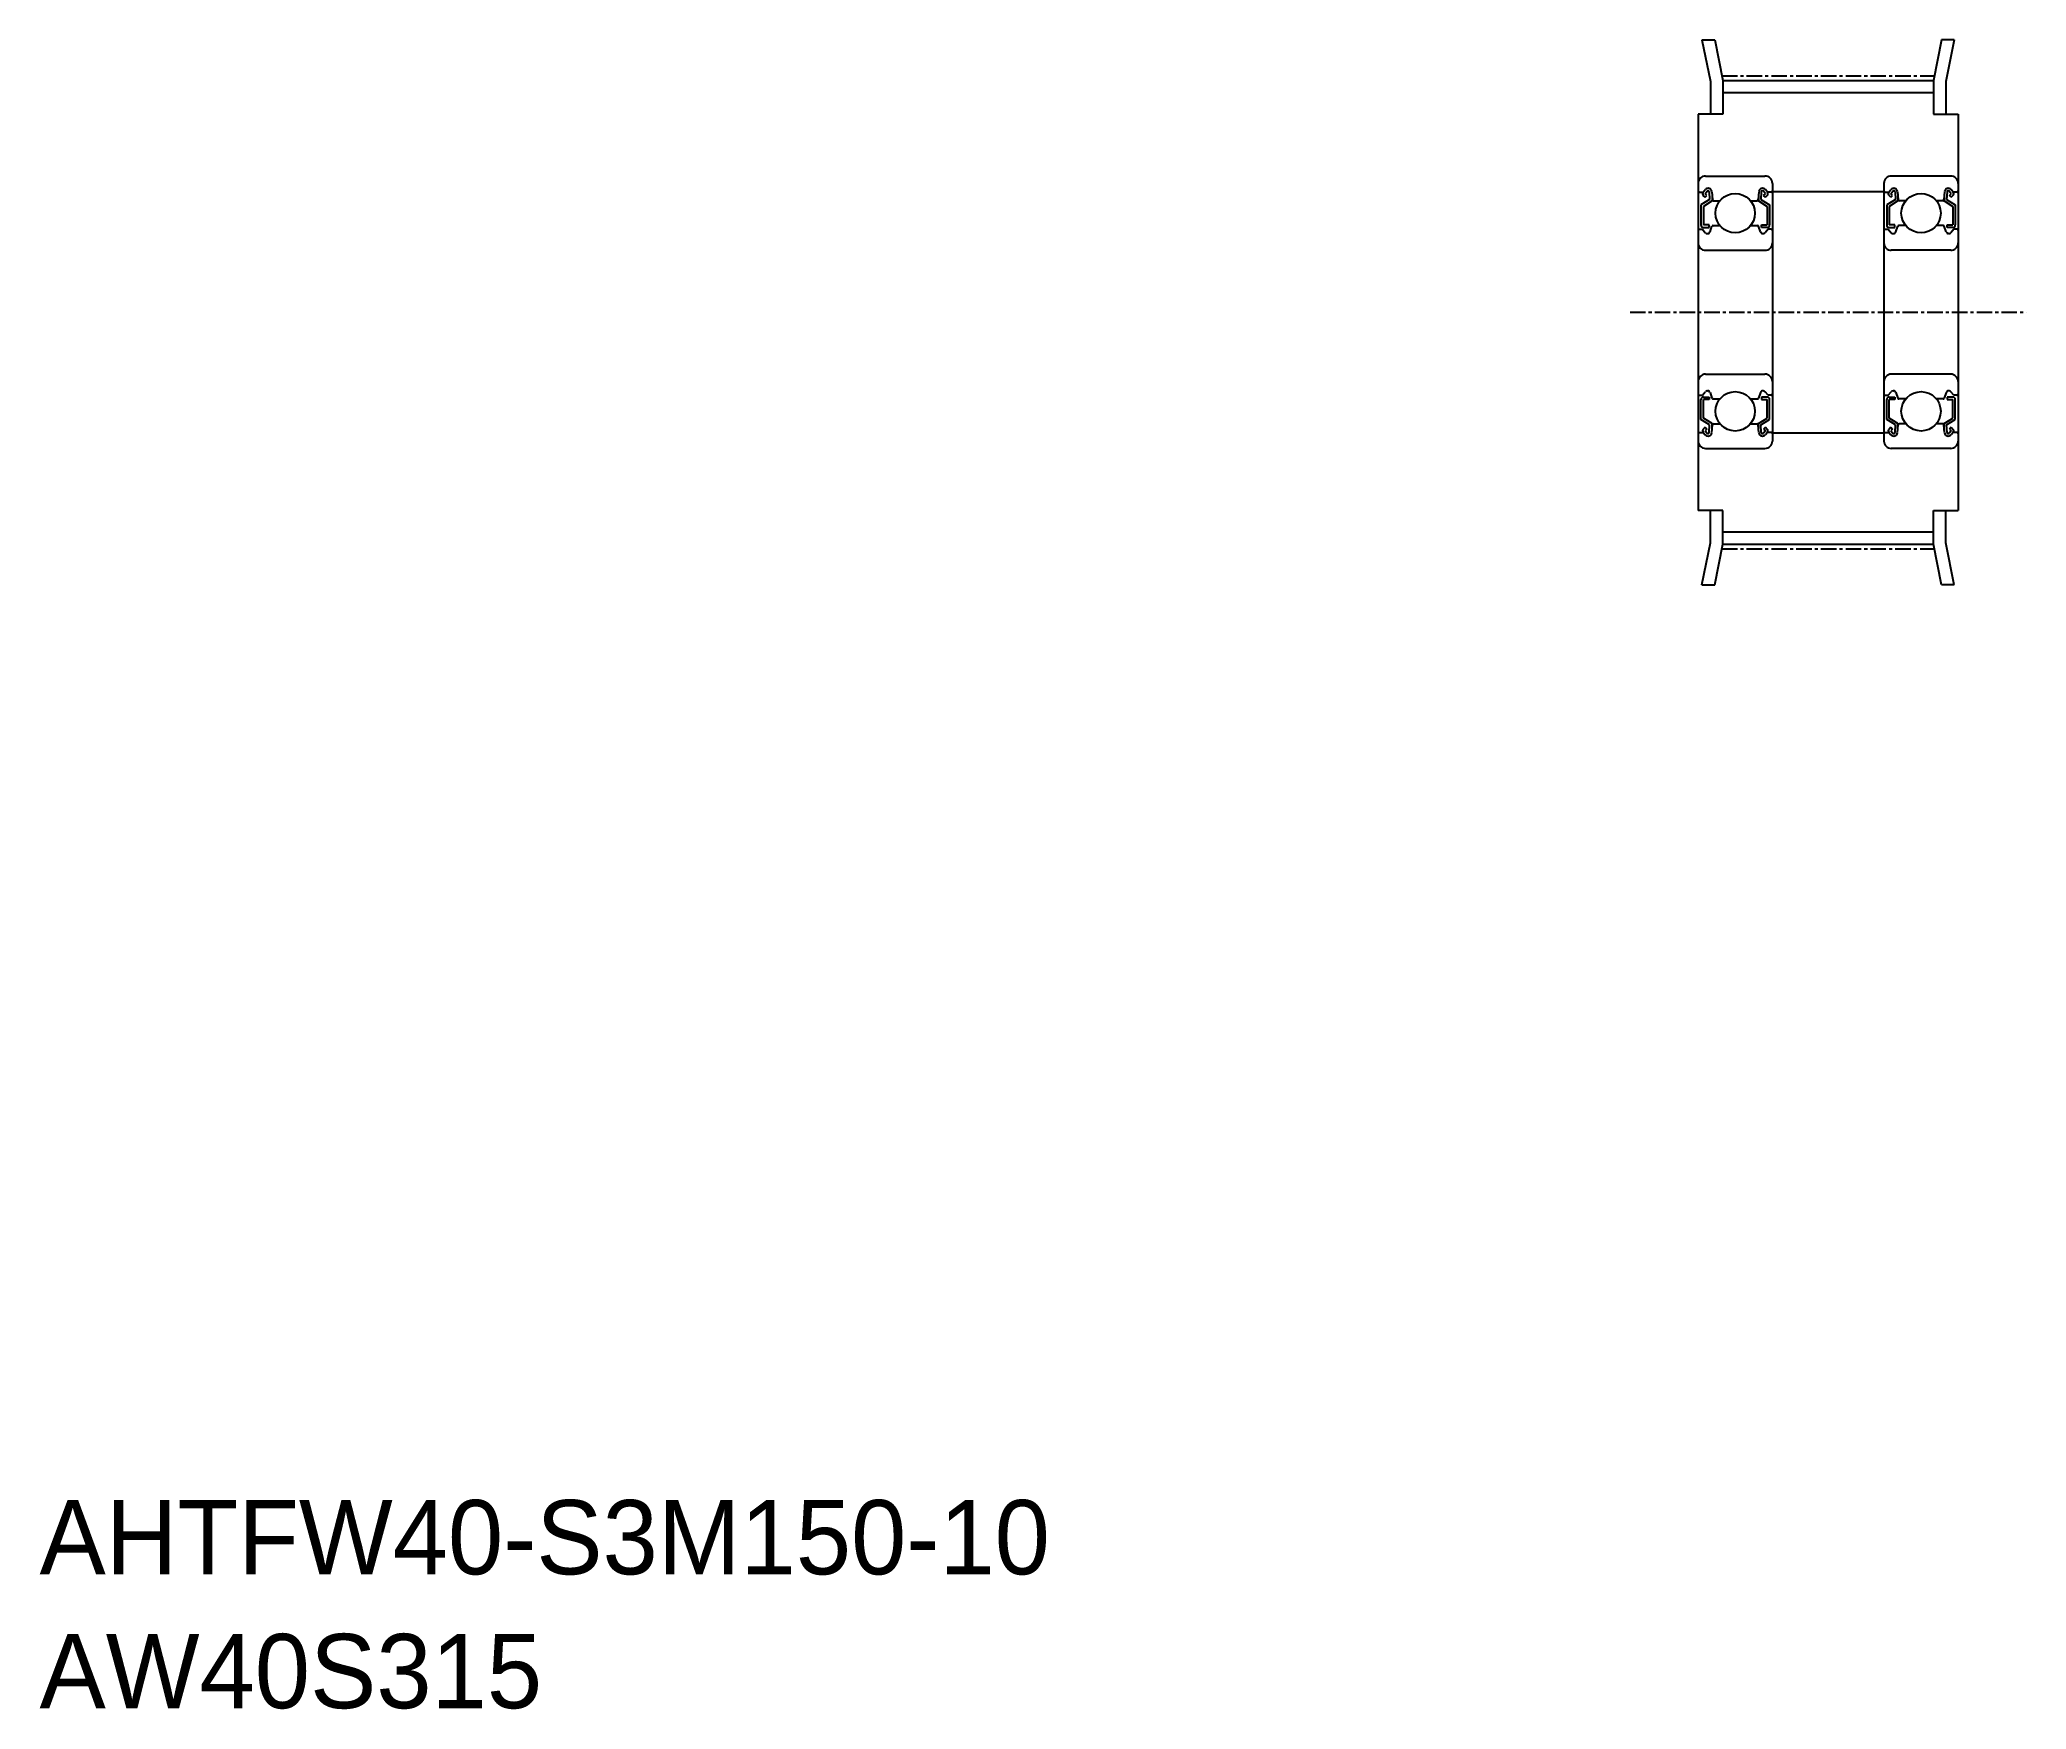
# Model space of a CAD drawing. Extents: x -286 to -126, y -61 to 74.
import ezdxf

# ---------------------------------------------------------------- set-up
doc = ezdxf.new("R2010")
doc.units = 0
doc.linetypes.add('CENTER', pattern=[2, 1.25, -0.25, 0.25, -0.25])
doc.layers.get('0').update_dxf_attribs({"linetype": 'CONTINUOUS'})
doc.layers.add('CENTER', color=1, linetype='CENTER')

msp = doc.modelspace()

# ---------------------------------------------------------------- linework, layer by layer
for p, q in [((-151.74, 73.91), (-151.05, 70.53)), ((-151.74, 73.91), (-150.71, 73.91)), ((-150.71, 73.91), (-150.05, 70.63)), ((-132.39, 73.91), (-133.05, 70.63)), ((-131.37, 73.91), (-132.39, 73.91)), ((-131.37, 73.91), (-132.05, 70.53)), ((-150.05, 70.63), (-150.05, 67.91)), ((-150.05, 70.63), (-133.05, 70.63)), ((-133.05, 70.63), (-133.05, 67.91)), ((-151.05, 70.53), (-151.05, 67.91)), ((-150.05, 69.64), (-133.05, 69.64)), ((-132.05, 70.53), (-132.05, 67.91)), ((-150.05, 67.91), (-152.05, 67.91)), ((-152.05, 67.91), (-152.05, 35.91)), ((-133.05, 67.91), (-131.05, 67.91)), ((-131.05, 67.91), (-131.05, 35.91)), ((-151.45, 62.91), (-146.65, 62.91)), ((-131.65, 62.91), (-136.45, 62.91)), ((-152.05, 62.31), (-152.05, 41.51)), ((-151.95, 61.61), (-151.64, 61.61)), ((-151.12, 61.01), (-151.82, 60.57)), ((-151.64, 61.61), (-151.48, 61.81)), ((-151.49, 61.2), (-151.63, 61.34)), ((-151.49, 61.48), (-151.32, 61.68)), ((-151.35, 61.34), (-151.49, 61.48)), ((-151.49, 61.2), (-151.35, 61.34)), ((-151.15, 61.62), (-151.12, 61.01)), ((-150.95, 61.64), (-150.9, 61)), ((-150.92, 61.25), (-150.92, 60.9)), ((-147.15, 61.64), (-147.2, 61)), ((-147.18, 61.25), (-147.18, 60.9)), ((-146.95, 61.62), (-146.98, 61.01)), ((-146.98, 61.01), (-146.28, 60.57)), ((-146.61, 61.48), (-146.78, 61.68)), ((-146.76, 61.34), (-146.61, 61.48)), ((-146.61, 61.2), (-146.76, 61.34)), ((-146.46, 61.61), (-146.62, 61.81)), ((-146.61, 61.2), (-146.47, 61.34)), ((-146.15, 61.61), (-146.46, 61.61)), ((-146.05, 62.31), (-146.05, 41.51)), ((-137.05, 62.31), (-137.05, 41.51)), ((-136.95, 61.61), (-136.64, 61.61)), ((-136.12, 61.01), (-136.82, 60.57)), ((-136.64, 61.61), (-136.48, 61.81)), ((-136.49, 61.2), (-136.63, 61.34)), ((-136.49, 61.48), (-136.32, 61.68)), ((-136.35, 61.34), (-136.49, 61.48)), ((-136.49, 61.2), (-136.35, 61.34)), ((-136.15, 61.62), (-136.12, 61.01)), ((-135.95, 61.64), (-135.9, 61)), ((-135.92, 61.25), (-135.92, 60.9)), ((-132.15, 61.64), (-132.2, 61)), ((-132.18, 61.25), (-132.18, 60.9)), ((-131.95, 61.62), (-131.98, 61.01)), ((-131.98, 61.01), (-131.28, 60.57)), ((-131.61, 61.48), (-131.78, 61.68)), ((-131.76, 61.34), (-131.61, 61.48)), ((-131.61, 61.2), (-131.76, 61.34)), ((-131.46, 61.61), (-131.62, 61.81)), ((-131.61, 61.2), (-131.47, 61.34)), ((-131.15, 61.61), (-131.46, 61.61)), ((-131.05, 62.31), (-131.05, 41.51)), ((-151.82, 60.57), (-151.82, 58.96)), ((-150.92, 60.9), (-151.62, 60.46)), ((-151.62, 60.46), (-151.62, 58.96)), ((-150.8, 60.91), (-150.28, 60.91)), ((-147.82, 60.91), (-147.3, 60.91)), ((-147.18, 60.9), (-146.48, 60.46)), ((-146.48, 60.46), (-146.48, 58.96)), ((-146.28, 60.57), (-146.28, 58.96)), ((-136.82, 60.57), (-136.82, 58.96)), ((-135.92, 60.9), (-136.62, 60.46)), ((-136.62, 60.46), (-136.62, 58.96)), ((-135.28, 60.91), (-135.8, 60.91)), ((-132.3, 60.91), (-132.82, 60.91)), ((-132.18, 60.9), (-131.48, 60.46)), ((-131.48, 60.46), (-131.48, 58.96)), ((-131.28, 60.57), (-131.28, 58.96)), ((-151.95, 58.61), (-151.7, 58.61)), ((-151.7, 58.61), (-151.47, 58.33)), ((-151.17, 58.96), (-151.62, 58.96)), ((-151.62, 58.76), (-151.17, 58.76)), ((-151.31, 58.26), (-151.28, 58.26)), ((-151.17, 58.76), (-151.17, 58.96)), ((-151.09, 58.4), (-150.93, 58.85)), ((-150.83, 58.91), (-150.28, 58.91)), ((-147.82, 58.91), (-147.27, 58.91)), ((-147.01, 58.4), (-147.18, 58.85)), ((-146.93, 58.76), (-146.93, 58.96)), ((-146.93, 58.96), (-146.48, 58.96)), ((-146.48, 58.76), (-146.93, 58.76)), ((-146.79, 58.26), (-146.82, 58.26)), ((-146.4, 58.61), (-146.63, 58.33)), ((-146.15, 58.61), (-146.4, 58.61)), ((-136.95, 58.61), (-136.7, 58.61)), ((-136.7, 58.61), (-136.47, 58.33)), ((-136.17, 58.96), (-136.62, 58.96)), ((-136.62, 58.76), (-136.17, 58.76)), ((-136.31, 58.26), (-136.28, 58.26)), ((-136.17, 58.76), (-136.17, 58.96)), ((-136.09, 58.4), (-135.93, 58.85)), ((-135.28, 58.91), (-135.83, 58.91)), ((-132.27, 58.91), (-132.82, 58.91)), ((-132.01, 58.4), (-132.18, 58.85)), ((-131.93, 58.76), (-131.93, 58.96)), ((-131.93, 58.96), (-131.48, 58.96)), ((-131.48, 58.76), (-131.93, 58.76)), ((-131.79, 58.26), (-131.82, 58.26)), ((-131.4, 58.61), (-131.63, 58.33)), ((-131.15, 58.61), (-131.4, 58.61)), ((-151.45, 56.91), (-146.65, 56.91)), ((-131.65, 56.91), (-136.45, 56.91)), ((-151.45, 46.91), (-146.65, 46.91)), ((-131.65, 46.91), (-136.45, 46.91)), ((-151.95, 45.21), (-151.7, 45.21)), ((-151.7, 45.21), (-151.47, 45.49)), ((-151.62, 45.06), (-151.17, 45.06)), ((-151.31, 45.56), (-151.28, 45.56)), ((-151.17, 45.06), (-151.17, 44.86)), ((-151.09, 45.43), (-150.93, 44.98)), ((-147.01, 45.43), (-147.18, 44.98)), ((-146.93, 45.06), (-146.93, 44.86)), ((-146.48, 45.06), (-146.93, 45.06)), ((-146.79, 45.56), (-146.82, 45.56)), ((-146.4, 45.21), (-146.63, 45.49)), ((-146.15, 45.21), (-146.4, 45.21)), ((-136.95, 45.21), (-136.7, 45.21)), ((-136.7, 45.21), (-136.47, 45.49)), ((-136.62, 45.06), (-136.17, 45.06)), ((-136.31, 45.56), (-136.28, 45.56)), ((-136.17, 45.06), (-136.17, 44.86)), ((-136.09, 45.43), (-135.93, 44.98)), ((-132.01, 45.43), (-132.18, 44.98)), ((-131.93, 45.06), (-131.93, 44.86)), ((-131.48, 45.06), (-131.93, 45.06)), ((-131.79, 45.56), (-131.82, 45.56)), ((-131.4, 45.21), (-131.63, 45.49)), ((-131.15, 45.21), (-131.4, 45.21)), ((-151.82, 43.25), (-151.82, 44.86)), ((-151.62, 43.36), (-151.62, 44.86)), ((-151.17, 44.86), (-151.62, 44.86)), ((-150.92, 42.93), (-151.62, 43.36)), ((-150.83, 44.91), (-150.28, 44.91)), ((-147.82, 44.91), (-147.27, 44.91)), ((-147.18, 42.93), (-146.48, 43.36)), ((-146.93, 44.86), (-146.48, 44.86)), ((-146.48, 43.36), (-146.48, 44.86)), ((-146.28, 43.25), (-146.28, 44.86)), ((-136.82, 43.25), (-136.82, 44.86)), ((-136.62, 43.36), (-136.62, 44.86)), ((-136.17, 44.86), (-136.62, 44.86)), ((-135.92, 42.93), (-136.62, 43.36)), ((-135.28, 44.91), (-135.83, 44.91)), ((-132.27, 44.91), (-132.82, 44.91)), ((-132.18, 42.93), (-131.48, 43.36)), ((-131.93, 44.86), (-131.48, 44.86)), ((-131.48, 43.36), (-131.48, 44.86)), ((-131.28, 43.25), (-131.28, 44.86)), ((-151.95, 42.21), (-151.64, 42.21)), ((-151.12, 42.82), (-151.82, 43.25)), ((-151.64, 42.21), (-151.48, 42.02)), ((-151.49, 42.62), (-151.63, 42.48)), ((-151.49, 42.62), (-151.35, 42.48)), ((-151.35, 42.48), (-151.49, 42.34)), ((-151.49, 42.34), (-151.32, 42.15)), ((-151.27, 43.15), (-151.27, 43.15)), ((-151.15, 42.2), (-151.12, 42.82)), ((-151.09, 43.04), (-151.09, 43.04)), ((-150.95, 42.19), (-150.9, 42.82)), ((-150.92, 42.58), (-150.92, 42.93)), ((-150.8, 42.91), (-150.28, 42.91)), ((-147.82, 42.91), (-147.3, 42.91)), ((-147.15, 42.19), (-147.2, 42.82)), ((-147.18, 42.58), (-147.18, 42.93)), ((-146.98, 42.82), (-146.28, 43.25)), ((-146.95, 42.2), (-146.98, 42.82)), ((-146.61, 42.34), (-146.78, 42.15)), ((-146.61, 42.62), (-146.76, 42.48)), ((-146.76, 42.48), (-146.61, 42.34)), ((-146.46, 42.21), (-146.62, 42.02)), ((-146.61, 42.62), (-146.47, 42.48)), ((-146.15, 42.21), (-146.46, 42.21)), ((-136.95, 42.21), (-136.64, 42.21)), ((-136.12, 42.82), (-136.82, 43.25)), ((-136.64, 42.21), (-136.48, 42.02)), ((-136.49, 42.62), (-136.63, 42.48)), ((-136.49, 42.62), (-136.35, 42.48)), ((-136.35, 42.48), (-136.49, 42.34)), ((-136.49, 42.34), (-136.32, 42.15)), ((-136.15, 42.2), (-136.12, 42.82)), ((-135.95, 42.19), (-135.9, 42.82)), ((-135.92, 42.58), (-135.92, 42.93)), ((-135.28, 42.91), (-135.8, 42.91)), ((-132.3, 42.91), (-132.82, 42.91)), ((-132.15, 42.19), (-132.2, 42.82)), ((-132.18, 42.58), (-132.18, 42.93)), ((-132.01, 43.04), (-132.01, 43.04)), ((-131.98, 42.82), (-131.28, 43.25)), ((-131.95, 42.2), (-131.98, 42.82)), ((-131.83, 43.15), (-131.83, 43.15)), ((-131.61, 42.34), (-131.78, 42.15)), ((-131.61, 42.62), (-131.76, 42.48)), ((-131.76, 42.48), (-131.61, 42.34)), ((-131.46, 42.21), (-131.62, 42.02)), ((-131.61, 42.62), (-131.47, 42.48)), ((-131.15, 42.21), (-131.46, 42.21)), ((-151.45, 40.91), (-146.65, 40.91)), ((-131.65, 40.91), (-136.45, 40.91)), ((-150.05, 35.91), (-152.05, 35.91)), ((-151.05, 33.3), (-151.05, 35.91)), ((-150.05, 33.19), (-150.05, 35.91)), ((-133.05, 33.19), (-133.05, 35.91)), ((-133.05, 35.91), (-131.05, 35.91)), ((-132.05, 33.3), (-132.05, 35.91)), ((-150.05, 34.19), (-133.05, 34.19)), ((-151.74, 29.91), (-151.05, 33.3)), ((-150.71, 29.91), (-150.05, 33.19)), ((-150.05, 33.19), (-133.05, 33.19)), ((-132.39, 29.91), (-133.05, 33.19)), ((-131.37, 29.91), (-132.05, 33.3)), ((-151.74, 29.91), (-150.71, 29.91)), ((-131.37, 29.91), (-132.39, 29.91))]:
    msp.add_line(p, q)
at = {"color": 7, "linetype": 'CONTINUOUS'}
for p, q in [((-146.05, 61.66), (-137.05, 61.66)), ((-146.05, 42.16), (-137.05, 42.16))]:
    msp.add_line(p, q, dxfattribs=at)
for centre in [(-149.05, 59.91), (-134.05, 59.91), (-149.05, 43.91), (-134.05, 43.91)]:
    msp.add_circle(centre, 1.59)
for centre, radius, start, end in [((-151.45, 62.31), 0.6, 90, 180), ((-146.65, 62.31), 0.6, 0, 90), ((-136.45, 62.31), 0.6, 90, 180), ((-131.65, 62.31), 0.6, 0, 90), ((-151.95, 61.71), 0.1, 180, 270), ((-151.49, 61.48), 0.2, 139.8648, 225.0001), ((-151.25, 61.62), 0.298, 5.0005, 140.1714), ((-151.25, 61.62), 0.0983, 4.6646, 139.9739), ((-150.8, 61.01), 0.1, 185.1444, 270), ((-147.3, 61.01), 0.1, 269.9995, 354.8557), ((-146.85, 61.62), 0.298, 39.8286, 174.9997), ((-146.85, 61.62), 0.0983, 40.0264, 175.3357), ((-146.61, 61.48), 0.2, 314.9967, 40.1352), ((-146.15, 61.71), 0.1, 269.9995, 359.9913), ((-136.95, 61.71), 0.1, 180.0087, 270.0005), ((-136.49, 61.48), 0.2, 139.8647, 225.0033), ((-136.25, 61.62), 0.298, 5.0003, 140.1714), ((-136.25, 61.62), 0.0983, 4.6643, 139.9736), ((-135.8, 61.01), 0.1, 185.1443, 270.0005), ((-132.3, 61.01), 0.1, 270, 354.8556), ((-131.85, 61.62), 0.298, 39.8286, 174.9995), ((-131.85, 61.62), 0.0983, 40.0261, 175.3354), ((-131.61, 61.48), 0.2, 314.9999, 40.1352), ((-131.15, 61.71), 0.1, 270, 360), ((-151.95, 58.51), 0.1, 89.9995, 180), ((-151.62, 58.96), 0.2, 180, 270), ((-151.31, 58.46), 0.2, 220.1384, 270), ((-151.28, 58.46), 0.2, 270, 340.1117), ((-150.83, 58.81), 0.1, 89.9995, 160.1157), ((-147.27, 58.81), 0.1, 19.8845, 90.0002), ((-146.82, 58.46), 0.2, 199.8883, 269.9998), ((-146.79, 58.46), 0.2, 269.9998, 319.8615), ((-146.48, 58.96), 0.2, 269.9998, 359.9956), ((-146.15, 58.51), 0.1, 359.9913, 90.0002), ((-136.95, 58.51), 0.1, 89.9998, 180.0087), ((-136.62, 58.96), 0.2, 180.0044, 270.0002), ((-136.31, 58.46), 0.2, 220.1385, 270.0002), ((-136.28, 58.46), 0.2, 270.0002, 340.1117), ((-135.83, 58.81), 0.1, 89.9998, 160.1155), ((-132.27, 58.81), 0.1, 19.8843, 90.0005), ((-131.82, 58.46), 0.2, 199.8883, 270), ((-131.79, 58.46), 0.2, 270, 319.8616), ((-131.48, 58.96), 0.2, 270, 360), ((-131.15, 58.51), 0.1, 360, 90.0005), ((-151.45, 57.51), 0.6, 180, 270), ((-146.65, 57.51), 0.6, 270, 0), ((-136.45, 57.51), 0.6, 180, 270), ((-131.65, 57.51), 0.6, 270, 0), ((-151.45, 46.31), 0.6, 90, 180), ((-146.65, 46.31), 0.6, 0, 90), ((-136.45, 46.31), 0.6, 90, 180), ((-131.65, 46.31), 0.6, 0, 90), ((-151.95, 45.31), 0.1, 180, 270.0005), ((-151.62, 44.86), 0.2, 90, 180), ((-151.31, 45.36), 0.2, 90, 139.8616), ((-151.28, 45.36), 0.2, 19.8883, 90), ((-150.83, 45.01), 0.1, 199.8843, 270.0005), ((-147.27, 45.01), 0.1, 269.9998, 340.1155), ((-146.82, 45.36), 0.2, 90.0002, 160.1117), ((-146.79, 45.36), 0.2, 40.1385, 90.0002), ((-146.48, 44.86), 0.2, 0.0044, 90.0002), ((-146.15, 45.31), 0.1, 269.9998, 0.0087), ((-136.95, 45.31), 0.1, 179.9913, 270.0002), ((-136.62, 44.86), 0.2, 89.9998, 179.9956), ((-136.31, 45.36), 0.2, 89.9998, 139.8615), ((-136.28, 45.36), 0.2, 19.8883, 89.9998), ((-135.83, 45.01), 0.1, 199.8845, 270.0002), ((-132.27, 45.01), 0.1, 269.9995, 340.1157), ((-131.82, 45.36), 0.2, 90, 160.1117), ((-131.79, 45.36), 0.2, 40.1384, 90), ((-131.48, 44.86), 0.2, 0.0001, 90), ((-131.15, 45.31), 0.1, 269.9995, 0.0001), ((-151.95, 42.11), 0.1, 90, 180), ((-151.49, 42.34), 0.2, 134.9999, 220.1352), ((-151.25, 42.21), 0.298, 219.8286, 354.9995), ((-151.25, 42.21), 0.0983, 220.0261, 355.3354), ((-150.8, 42.81), 0.1, 90, 174.8556), ((-147.3, 42.81), 0.1, 5.1443, 90.0005), ((-146.85, 42.21), 0.298, 185.0003, 320.1714), ((-146.85, 42.21), 0.0983, 184.6643, 319.9736), ((-146.61, 42.34), 0.2, 319.8648, 45.0033), ((-146.15, 42.11), 0.1, 0.0087, 90.0005), ((-136.95, 42.11), 0.1, 89.9995, 179.9913), ((-136.49, 42.34), 0.2, 134.9967, 220.1352), ((-136.25, 42.21), 0.298, 219.8286, 354.9997), ((-136.25, 42.21), 0.0983, 220.0264, 355.3357), ((-135.8, 42.81), 0.1, 89.9995, 174.8557), ((-132.3, 42.81), 0.1, 5.1444, 90), ((-131.85, 42.21), 0.298, 185.0005, 320.1714), ((-131.85, 42.21), 0.0983, 184.6646, 319.9739), ((-131.61, 42.34), 0.2, 319.8648, 45.0001), ((-131.15, 42.11), 0.1, 0.0001, 90), ((-151.45, 41.51), 0.6, 180, 270), ((-146.65, 41.51), 0.6, 270, 0), ((-136.45, 41.51), 0.6, 180, 270), ((-131.65, 41.51), 0.6, 270, 0)]:
    msp.add_arc(centre, radius, start, end)
at = {"layer": 'CENTER', "color": 1, "linetype": 'CENTER'}
for p, q in [((-150.13, 71.01), (-132.97, 71.01)), ((-157.55, 51.91), (-125.55, 51.91)), ((-150.13, 32.81), (-132.97, 32.81))]:
    msp.add_line(p, q, dxfattribs=at)

# ---------------------------------------------------------------- texts
at = {"color": 7, "linetype": 'CONTINUOUS'}
for s, p in [('AHTFW40-S3M150-10', (-285.99, -50)), ('AW40S315', (-285.99, -60.81))]:
    msp.add_text(s, height=6, dxfattribs=at).set_placement(p)

doc.saveas('drawing.dxf')
